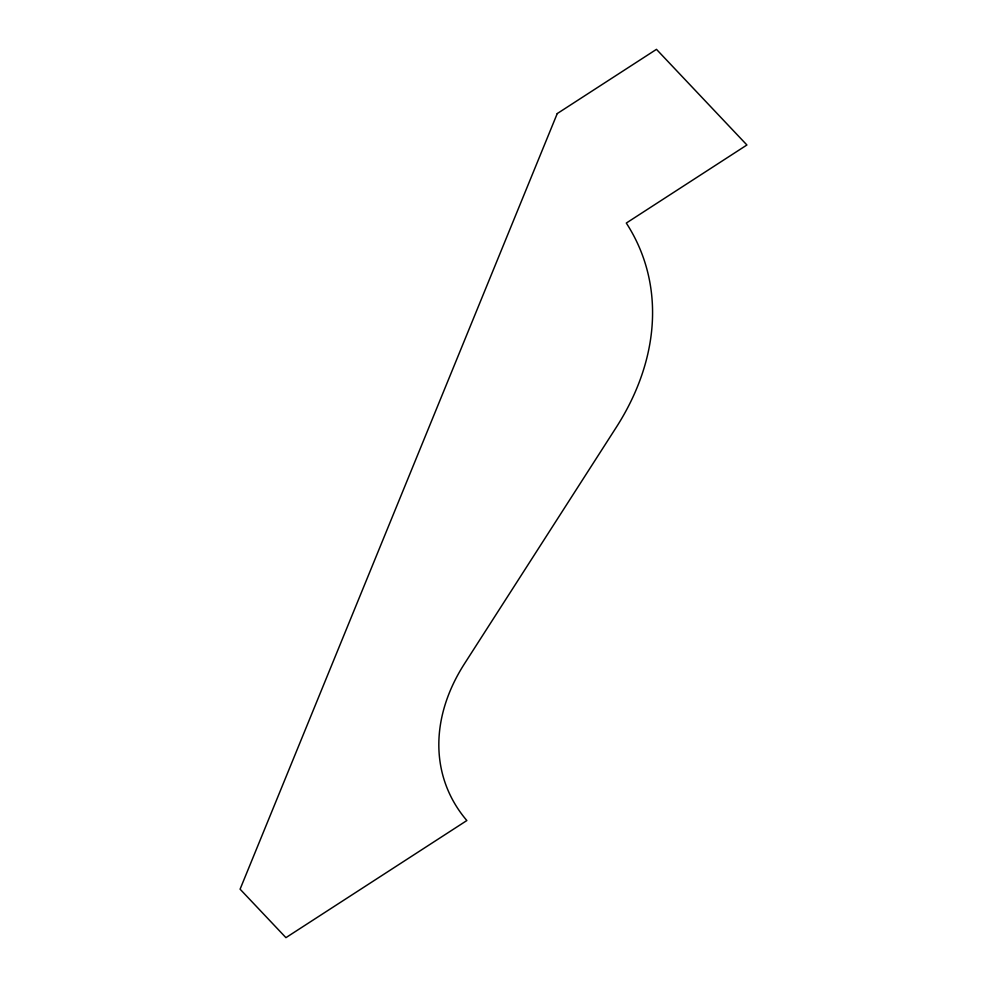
<?xml version="1.0" encoding="UTF-8"?>
<svg xmlns="http://www.w3.org/2000/svg" width="987" height="987" viewBox="0 0 987 987"><rect width="100%" height="100%" fill="white"/><g stroke="black" fill="none" stroke-linecap="round" stroke-linejoin="round"><path stroke-width="1.48" d="M557.248 113.567L240.088 889.176L285.934 937.65L466.851 820.542A212.18 155.181 -19.7 0 1 464.458 663.77L616.196 427.445A301.047 220.175 -19.7 0 0 626.301 223.062L746.912 144.99L656.466 49.35L557.248 113.567"/></g></svg>
